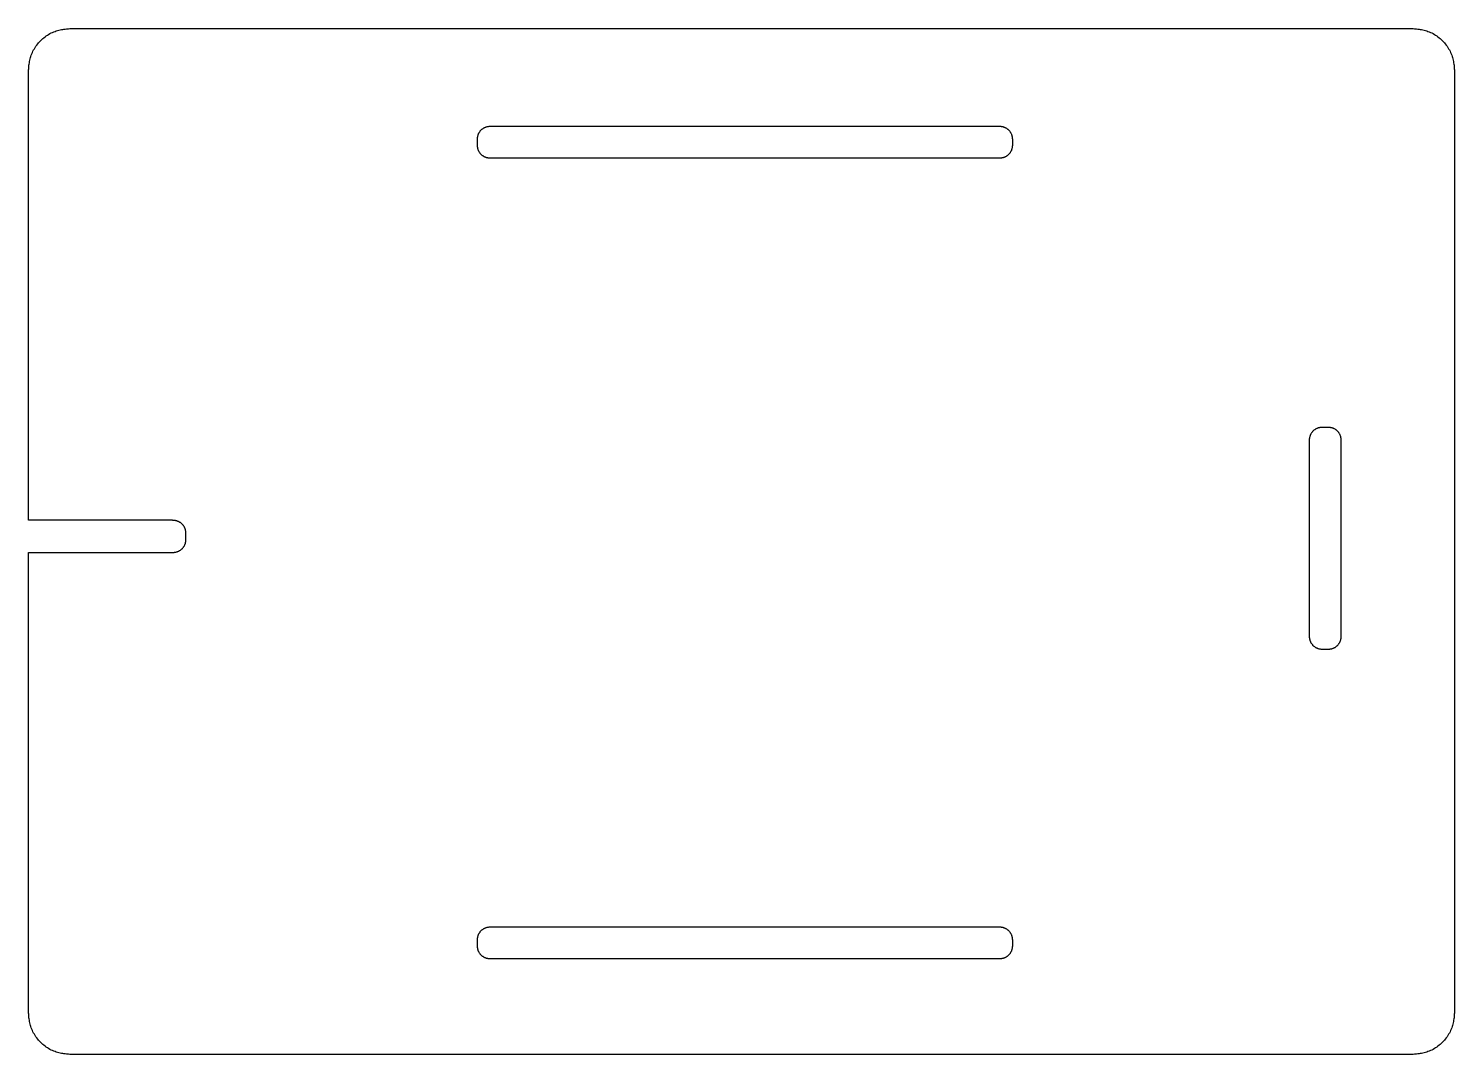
# Model space of a CAD drawing. Header units: millimetres. Extents: x -344 to 408, y -557 to -43.
# Drawn here: x 199.3 to 408.4, y -193.3 to -43 of the extents above; entities that cross this region are included whole.
import ezdxf

# ---------------------------------------------------------------- set-up
doc = ezdxf.new("R2010")
doc.units = ezdxf.units.MM

msp = doc.modelspace()

# ---------------------------------------------------------------- linework, layer by layer
at = {"flags": 128}
for points in [[(206.840296, -43.010924), (206.844339, -43.010924), (206.872635, -43.010924), (206.949441, -43.010924), (207.099009, -43.010924), (207.345595, -43.010924), (207.713453, -43.010924), (208.226836, -43.010924), (208.91, -43.010924), (209.787199, -43.010924), (210.882687, -43.010924), (212.220718, -43.010924), (213.825548, -43.010924), (215.721429, -43.010924), (217.932617, -43.010924), (220.483365, -43.010924), (223.397929, -43.010924), (226.700562, -43.010924), (230.415519, -43.010924), (234.567055, -43.010924), (239.179423, -43.010924), (244.26475, -43.010924), (249.786656, -43.010924), (255.696632, -43.010924), (261.946168, -43.010924), (268.486756, -43.010924), (275.269888, -43.010924), (282.247054, -43.010924), (289.369747, -43.010924), (296.589457, -43.010924), (303.857676, -43.010924), (311.125894, -43.010924), (318.345604, -43.010924), (325.468297, -43.010924), (332.445464, -43.010924), (339.228595, -43.010924), (345.769184, -43.010924), (352.01872, -43.010924), (357.928695, -43.010924), (363.450601, -43.010924), (368.535929, -43.010924), (373.148297, -43.010924), (377.299832, -43.010924), (381.014789, -43.010924), (384.317422, -43.010924), (387.231986, -43.010924), (389.782735, -43.010924), (391.993923, -43.010924), (393.889804, -43.010924), (395.494633, -43.010924), (396.832664, -43.010924), (397.928152, -43.010924), (398.805351, -43.010924), (399.488515, -43.010924), (400.001899, -43.010924), (400.369756, -43.010924), (400.616342, -43.010924), (400.765911, -43.010924), (400.842716, -43.010924), (400.871013, -43.010924), (400.875055, -43.010924), (401.564023, -43.010924), (401.672434, -43.010995), (401.790568, -43.011488), (401.917816, -43.012827), (402.053566, -43.015434), (402.197208, -43.019732), (402.348131, -43.026144), (402.505724, -43.035092), (402.669377, -43.046999), (402.838479, -43.062289), (403.012419, -43.081384), (403.190586, -43.104706), (403.372371, -43.132678), (403.557161, -43.165723), (403.744347, -43.204265), (403.933318, -43.248725), (404.123463, -43.299526), (404.314172, -43.357091), (404.504833, -43.421843), (404.694836, -43.494205), (404.88357, -43.574599), (405.070472, -43.663323), (405.255166, -43.760173), (405.437323, -43.864821), (405.616614, -43.976938), (405.79271, -44.096195), (405.965283, -44.222262), (406.134004, -44.354813), (406.298544, -44.493516), (406.458575, -44.638045), (406.613767, -44.78807), (406.763791, -44.943262), (406.90832, -45.103292), (407.047024, -45.267832), (407.179574, -45.436553), (407.305642, -45.609126), (407.424899, -45.785223), (407.537015, -45.964514), (407.641663, -46.146671), (407.738513, -46.331364), (407.827237, -46.518266), (407.907632, -46.707001), (407.979993, -46.897004), (408.044745, -47.087665), (408.102311, -47.278373), (408.153112, -47.468518), (408.197572, -47.657489), (408.236113, -47.844675), (408.269158, -48.029466), (408.297131, -48.21125), (408.320453, -48.389418), (408.339547, -48.563358), (408.354837, -48.73246), (408.366745, -48.896113), (408.375693, -49.053706), (408.382105, -49.204629), (408.386403, -49.34827), (408.38901, -49.48402), (408.390349, -49.611268), (408.390842, -49.729403), (408.390912, -50.526781), (408.390912, -50.5296), (408.390912, -50.549329), (408.390912, -50.602879), (408.390912, -50.707161), (408.390912, -50.879085), (408.390912, -51.135562), (408.390912, -51.493503), (408.390912, -51.969818), (408.390912, -52.581417), (408.390912, -53.345212), (408.390912, -54.278113), (408.390912, -55.39703), (408.390912, -56.718874), (408.390912, -58.260556), (408.390912, -60.038985), (408.390912, -62.071074), (408.390912, -64.373732), (408.390912, -66.96387), (408.390912, -69.858399), (408.390912, -73.074228), (408.390912, -76.619814), (408.390912, -80.469791), (408.390912, -84.590337), (408.390912, -88.947631), (408.390912, -93.507852), (408.390912, -98.237179), (408.390912, -103.101791), (408.390912, -108.067866), (408.390912, -113.101583), (408.390912, -118.169122), (408.390912, -123.236661), (408.390912, -128.270378), (408.390912, -133.236454), (408.390912, -138.101065), (408.390912, -142.830392), (408.390912, -147.390613), (408.390912, -151.747907), (408.390912, -155.868453), (408.390912, -159.71843), (408.390912, -163.264016), (408.390912, -166.479846), (408.390912, -169.374374), (408.390912, -171.964512), (408.390912, -174.26717), (408.390912, -176.299259), (408.390912, -178.077689), (408.390912, -179.61937), (408.390912, -180.941214), (408.390912, -182.060131), (408.390912, -182.993032), (408.390912, -183.756827), (408.390912, -184.368426), (408.390912, -184.844741), (408.390912, -185.202682), (408.390912, -185.459159), (408.390912, -185.631083), (408.390912, -185.735365), (408.390912, -185.788915), (408.390912, -185.808645), (408.390912, -185.811463), (408.390912, -186.50039), (408.390842, -186.608794), (408.390349, -186.726921), (408.38901, -186.854161), (408.386403, -186.989903), (408.382105, -187.133537), (408.375693, -187.284451), (408.366745, -187.442035), (408.354837, -187.605679), (408.339547, -187.774772), (408.320453, -187.948702), (408.297131, -188.126861), (408.269158, -188.308636), (408.236113, -188.493417), (408.197572, -188.680595), (408.153112, -188.869557), (408.102311, -189.059693), (408.044745, -189.250394), (407.979993, -189.441047), (407.907632, -189.631043), (407.827237, -189.819771), (407.738513, -190.006667), (407.641663, -190.191356), (407.537015, -190.373508), (407.424899, -190.552794), (407.305642, -190.728887), (407.179574, -190.901457), (407.047024, -191.070175), (406.90832, -191.234713), (406.763791, -191.394741), (406.613767, -191.549932), (406.458575, -191.699955), (406.298544, -191.844482), (406.134004, -191.983185), (405.965283, -192.115735), (405.79271, -192.241802), (405.616614, -192.361059), (405.437323, -192.473175), (405.255166, -192.577823), (405.070472, -192.674673), (404.88357, -192.763397), (404.694836, -192.843791), (404.504833, -192.916153), (404.314172, -192.980905), (404.123463, -193.03847), (403.933318, -193.089272), (403.744347, -193.133731), (403.557161, -193.172273), (403.372371, -193.205318), (403.190586, -193.233291), (403.012419, -193.256613), (402.838479, -193.275707), (402.669377, -193.290997), (402.505724, -193.302904), (402.348131, -193.311853), (402.197208, -193.318264), (402.053566, -193.322563), (401.917816, -193.32517), (401.790568, -193.326508), (401.672434, -193.327001), (400.875055, -193.327072), (400.871013, -193.327072), (400.842716, -193.327072), (400.765911, -193.327072), (400.616342, -193.327072), (400.369756, -193.327072), (400.001899, -193.327072), (399.488515, -193.327072), (398.805351, -193.327072), (397.928152, -193.327072), (396.832664, -193.327072), (395.494633, -193.327072), (393.889804, -193.327072), (391.993923, -193.327072), (389.782735, -193.327072), (387.231986, -193.327072), (384.317422, -193.327072), (381.014789, -193.327072), (377.299832, -193.327072), (373.148297, -193.327072), (368.535929, -193.327072), (363.450601, -193.327072), (357.928695, -193.327072), (352.01872, -193.327072), (345.769184, -193.327072), (339.228595, -193.327072), (332.445464, -193.327072), (325.468297, -193.327072), (318.345604, -193.327072), (311.125894, -193.327072), (303.857676, -193.327072), (296.589457, -193.327072), (289.369747, -193.327072), (282.247054, -193.327072), (275.269888, -193.327072), (268.486756, -193.327072), (261.946168, -193.327072), (255.696632, -193.327072), (249.786656, -193.327072), (244.26475, -193.327072), (239.179423, -193.327072), (234.567055, -193.327072), (230.415519, -193.327072), (226.700562, -193.327072), (223.397929, -193.327072), (220.483365, -193.327072), (217.932617, -193.327072), (215.721429, -193.327072), (213.825548, -193.327072), (212.220718, -193.327072), (210.882687, -193.327072), (209.787199, -193.327072), (208.91, -193.327072), (208.226836, -193.327072), (207.713453, -193.327072), (207.345595, -193.327072), (207.099009, -193.327072), (206.949441, -193.327072), (206.872635, -193.327072), (206.844339, -193.327072), (206.840296, -193.327072), (206.151328, -193.327072), (206.042918, -193.327001), (205.924783, -193.326508), (205.797535, -193.32517), (205.661785, -193.322563), (205.518144, -193.318264), (205.367221, -193.311853), (205.209628, -193.302904), (205.045975, -193.290997), (204.876873, -193.275707), (204.702933, -193.256613), (204.524765, -193.233291), (204.342981, -193.205318), (204.15819, -193.172273), (203.971004, -193.133731), (203.782033, -193.089272), (203.591888, -193.03847), (203.40118, -192.980905), (203.210519, -192.916153), (203.020516, -192.843791), (202.831781, -192.763397), (202.644879, -192.674673), (202.460186, -192.577823), (202.278029, -192.473175), (202.098738, -192.361059), (201.922641, -192.241802), (201.750068, -192.115735), (201.581347, -191.983185), (201.416807, -191.844482), (201.256777, -191.699955), (201.101585, -191.549932), (200.95156, -191.394741), (200.807031, -191.234713), (200.668328, -191.070175), (200.535777, -190.901457), (200.40971, -190.728887), (200.290453, -190.552794), (200.178336, -190.373508), (200.073688, -190.191356), (199.976838, -190.006667), (199.888114, -189.819771), (199.80772, -189.631043), (199.735358, -189.441047), (199.670606, -189.250394), (199.613041, -189.059693), (199.56224, -188.869557), (199.51778, -188.680595), (199.479238, -188.493417), (199.446193, -188.308636), (199.418221, -188.126861), (199.394899, -187.948702), (199.375804, -187.774772), (199.360514, -187.605679), (199.348607, -187.442035), (199.339659, -187.284451), (199.333247, -187.133537), (199.328949, -186.989903), (199.326342, -186.854161), (199.325003, -186.726921), (199.32451, -186.608794), (199.324439, -185.811463), (199.324439, -185.810087), (199.324439, -185.800457), (199.324439, -185.774318), (199.324439, -185.723417), (199.324439, -185.639497), (199.324439, -185.514306), (199.324439, -185.339589), (199.324439, -185.107092), (199.324439, -184.80856), (199.324439, -184.435738), (199.324439, -183.980374), (199.324439, -183.434211), (199.324439, -182.788996), (199.324439, -182.036475), (199.324439, -181.168393), (199.324439, -180.176495), (199.324439, -179.052528), (199.324439, -177.788238), (199.324439, -176.375369), (199.324439, -174.805667), (199.324439, -173.075005), (199.324439, -171.195766), (199.324439, -169.184457), (199.324439, -167.057586), (199.324439, -164.831664), (199.324439, -162.523198), (199.324439, -160.148698), (199.324439, -157.724671), (199.324439, -155.267627), (199.324439, -152.794075), (199.324439, -150.320522), (199.324439, -147.863478), (199.324439, -145.439452), (199.324439, -143.064951), (199.324439, -140.756485), (199.324439, -138.530563), (199.324439, -136.403693), (199.324439, -134.392384), (199.324439, -132.513144), (199.324439, -130.782483), (199.324439, -129.212781), (199.324439, -127.799912), (199.324439, -126.535621), (199.324439, -125.411654), (199.324439, -124.419757), (199.324439, -123.551675), (199.324439, -122.799153), (199.324439, -122.153939), (199.324439, -121.607776), (199.324439, -121.152411), (199.324439, -120.77959), (199.324439, -120.481058), (199.324439, -120.24856), (199.324439, -120.073843), (199.324439, -119.948652), (199.324439, -119.864733), (199.324439, -119.813831), (199.324439, -119.787692), (199.324439, -119.778062), (199.324439, -119.776687), (199.324871, -119.776687), (199.327891, -119.776687), (199.336088, -119.776687), (199.352052, -119.776687), (199.378371, -119.776687), (199.417633, -119.776687), (199.472427, -119.776687), (199.545343, -119.776687), (199.638968, -119.776687), (199.755892, -119.776687), (199.898702, -119.776687), (200.069989, -119.776687), (200.27234, -119.776687), (200.508345, -119.776687), (200.780591, -119.776687), (201.091668, -119.776687), (201.444165, -119.776687), (201.84067, -119.776687), (202.283771, -119.776687), (202.776059, -119.776687), (203.318826, -119.776687), (203.90819, -119.776687), (204.538973, -119.776687), (205.205999, -119.776687), (205.904089, -119.776687), (206.628066, -119.776687), (207.372753, -119.776687), (208.132972, -119.776687), (208.903546, -119.776687), (209.679298, -119.776687), (210.455049, -119.776687), (211.225623, -119.776687), (211.985842, -119.776687), (212.730529, -119.776687), (213.454506, -119.776687), (214.152596, -119.776687), (214.819622, -119.776687), (215.450405, -119.776687), (216.039769, -119.776687), (216.582536, -119.776687), (217.074824, -119.776687), (217.517925, -119.776687), (217.91443, -119.776687), (218.266927, -119.776687), (218.578004, -119.776687), (218.85025, -119.776687), (219.086255, -119.776687), (219.288606, -119.776687), (219.459893, -119.776687), (219.602703, -119.776687), (219.719627, -119.776687), (219.813252, -119.776687), (219.886168, -119.776687), (219.940962, -119.776687), (219.980224, -119.776687), (220.006543, -119.776687), (220.022507, -119.776687), (220.030704, -119.776687), (220.033724, -119.776687), (220.034156, -119.776687), (220.251714, -119.776687), (220.285947, -119.776665), (220.323251, -119.77651), (220.363432, -119.77609), (220.406298, -119.775273), (220.451656, -119.773925), (220.499312, -119.771914), (220.549075, -119.769108), (220.60075, -119.765374), (220.654146, -119.76058), (220.709069, -119.754592), (220.765327, -119.747278), (220.822726, -119.738507), (220.881073, -119.728144), (220.940176, -119.716059), (220.999842, -119.702117), (221.059878, -119.686186), (221.12009, -119.668135), (221.180287, -119.64783), (221.240275, -119.625139), (221.299861, -119.599929), (221.358868, -119.572106), (221.417176, -119.541736), (221.474682, -119.50892), (221.531282, -119.473763), (221.586873, -119.436367), (221.641351, -119.396835), (221.694611, -119.35527), (221.746552, -119.311777), (221.797068, -119.266457), (221.846056, -119.219414), (221.893412, -119.170751), (221.939033, -119.120571), (221.982815, -119.068978), (222.024654, -119.016075), (222.064446, -118.961964), (222.102088, -118.906748), (222.137477, -118.850532), (222.170508, -118.793418), (222.201077, -118.735509), (222.229081, -118.676909), (222.254457, -118.617735), (222.277297, -118.558164), (222.297735, -118.498387), (222.315904, -118.438596), (222.331939, -118.378982), (222.345972, -118.319737), (222.358137, -118.261052), (222.368567, -118.203119), (222.377396, -118.146128), (222.384758, -118.090271), (222.390784, -118.035741), (222.39561, -117.982727), (222.399369, -117.931422), (222.402193, -117.882016), (222.404217, -117.834702), (222.405574, -117.789671), (222.406397, -117.747114), (222.406819, -117.707223), (222.406975, -117.670188), (222.406997, -117.420215), (222.406997, -117.204228), (222.406975, -117.170242), (222.406819, -117.133207), (222.406396, -117.093316), (222.405571, -117.050759), (222.404213, -117.005728), (222.402185, -116.958415), (222.399356, -116.90901), (222.395592, -116.857706), (222.390758, -116.804693), (222.384721, -116.750164), (222.377348, -116.694309), (222.368505, -116.637321), (222.358057, -116.579389), (222.345873, -116.520707), (222.331817, -116.461465), (222.315756, -116.401855), (222.297557, -116.342069), (222.277086, -116.282297), (222.254209, -116.222731), (222.228792, -116.163563), (222.200742, -116.104969), (222.170124, -116.047067), (222.137041, -115.98996), (222.101598, -115.933752), (222.063899, -115.878545), (222.024049, -115.824443), (221.982152, -115.771548), (221.938313, -115.719964), (221.892635, -115.669794), (221.845224, -115.62114), (221.796183, -115.574107), (221.745616, -115.528796), (221.693629, -115.485311), (221.640326, -115.443756), (221.58581, -115.404233), (221.530187, -115.366845), (221.473561, -115.331695), (221.416035, -115.298887), (221.357715, -115.268524), (221.298704, -115.240708), (221.239122, -115.215504), (221.179146, -115.192818), (221.118969, -115.172518), (221.058783, -115.154471), (220.998779, -115.138544), (220.939151, -115.124605), (220.880091, -115.112522), (220.82179, -115.102162), (220.764442, -115.093393), (220.708237, -115.086081), (220.65337, -115.080095), (220.60003, -115.075301), (220.548413, -115.071568), (220.498708, -115.068763), (220.451109, -115.066753), (220.405807, -115.065405), (220.362996, -115.064588), (220.322867, -115.064168), (220.285612, -115.064014), (220.034156, -115.063992), (220.033724, -115.063992), (220.030704, -115.063992), (220.022507, -115.063992), (220.006543, -115.063992), (219.980224, -115.063992), (219.940962, -115.063992), (219.886168, -115.063992), (219.813252, -115.063992), (219.719627, -115.063992), (219.602703, -115.063992), (219.459893, -115.063992), (219.288606, -115.063992), (219.086255, -115.063992), (218.85025, -115.063992), (218.578004, -115.063992), (218.266927, -115.063992), (217.91443, -115.063992), (217.517925, -115.063992), (217.074824, -115.063992), (216.582536, -115.063992), (216.039769, -115.063992), (215.450405, -115.063992), (214.819622, -115.063992), (214.152596, -115.063992), (213.454506, -115.063992), (212.730529, -115.063992), (211.985842, -115.063992), (211.225623, -115.063992), (210.455049, -115.063992), (209.679298, -115.063992), (208.903546, -115.063992), (208.132972, -115.063992), (207.372753, -115.063992), (206.628066, -115.063992), (205.904089, -115.063992), (205.205999, -115.063992), (204.538973, -115.063992), (203.90819, -115.063992), (203.318826, -115.063992), (202.776059, -115.063992), (202.283771, -115.063992), (201.84067, -115.063992), (201.444165, -115.063992), (201.091668, -115.063992), (200.780591, -115.063992), (200.508345, -115.063992), (200.27234, -115.063992), (200.069989, -115.063992), (199.898702, -115.063992), (199.755892, -115.063992), (199.638968, -115.063992), (199.545343, -115.063992), (199.472427, -115.063992), (199.417633, -115.063992), (199.378371, -115.063992), (199.352052, -115.063992), (199.336088, -115.063992), (199.327891, -115.063992), (199.324871, -115.063992), (199.324439, -115.063992), (199.324439, -115.062647), (199.324439, -115.053235), (199.324439, -115.027689), (199.324439, -114.977942), (199.324439, -114.895926), (199.324439, -114.773574), (199.324439, -114.602819), (199.324439, -114.375595), (199.324439, -114.083833), (199.324439, -113.719466), (199.324439, -113.274428), (199.324439, -112.740652), (199.324439, -112.11007), (199.324439, -111.374614), (199.324439, -110.526219), (199.324439, -109.556816), (199.324439, -108.458339), (199.324439, -107.22272), (199.324439, -105.841893), (199.324439, -104.30779), (199.324439, -102.616377), (199.324439, -100.779756), (199.324439, -98.81406), (199.324439, -96.735424), (199.324439, -94.559982), (199.324439, -92.303869), (199.324439, -89.983218), (199.324439, -87.614165), (199.324439, -85.212843), (199.324439, -82.795386), (199.324439, -80.37793), (199.324439, -77.976608), (199.324439, -75.607555), (199.324439, -73.286904), (199.324439, -71.030791), (199.324439, -68.855349), (199.324439, -66.776713), (199.324439, -64.811017), (199.324439, -62.974396), (199.324439, -61.282983), (199.324439, -59.74888), (199.324439, -58.368052), (199.324439, -57.132434), (199.324439, -56.033957), (199.324439, -55.064554), (199.324439, -54.216158), (199.324439, -53.480703), (199.324439, -52.850121), (199.324439, -52.316344), (199.324439, -51.871306), (199.324439, -51.50694), (199.324439, -51.215178), (199.324439, -50.987953), (199.324439, -50.817199), (199.324439, -50.694847), (199.324439, -50.612831), (199.324439, -50.563083), (199.324439, -50.537537), (199.324439, -50.528126), (199.324439, -50.526781), (199.324439, -49.837813), (199.32451, -49.729403), (199.325003, -49.611268), (199.326342, -49.48402), (199.328949, -49.34827), (199.333247, -49.204629), (199.339659, -49.053706), (199.348607, -48.896113), (199.360514, -48.73246), (199.375804, -48.563358), (199.394899, -48.389418), (199.418221, -48.21125), (199.446193, -48.029466), (199.479238, -47.844675), (199.51778, -47.657489), (199.56224, -47.468518), (199.613041, -47.278373), (199.670606, -47.087665), (199.735358, -46.897004), (199.80772, -46.707001), (199.888114, -46.518266), (199.976838, -46.331364), (200.073688, -46.146671), (200.178336, -45.964514), (200.290453, -45.785223), (200.40971, -45.609126), (200.535777, -45.436553), (200.668328, -45.267832), (200.807031, -45.103292), (200.95156, -44.943262), (201.101585, -44.78807), (201.256777, -44.638045), (201.416807, -44.493516), (201.581347, -44.354813), (201.750068, -44.222262), (201.922641, -44.096195), (202.098738, -43.976938), (202.278029, -43.864821), (202.460186, -43.760173), (202.644879, -43.663323), (202.831781, -43.574599), (203.020516, -43.494205), (203.210519, -43.421843), (203.40118, -43.357091), (203.591888, -43.299526), (203.782033, -43.248725), (203.971004, -43.204265), (204.15819, -43.165723), (204.342981, -43.132678), (204.524765, -43.104706), (204.702933, -43.081384), (204.876873, -43.062289), (205.045975, -43.046999), (205.209628, -43.035092), (205.367221, -43.026144), (205.518144, -43.019732), (205.661785, -43.015434), (205.797535, -43.012827), (205.924783, -43.011488), (206.042918, -43.010995), (206.840296, -43.010924)], [(265.137731, -59.666448), (265.137731, -59.450461), (265.137753, -59.416475), (265.13791, -59.379441), (265.138336, -59.339549), (265.139166, -59.296993), (265.140534, -59.251962), (265.142576, -59.204649), (265.145424, -59.155245), (265.149215, -59.103942), (265.154083, -59.05093), (265.160161, -58.996402), (265.167586, -58.940549), (265.176491, -58.883563), (265.187011, -58.825634), (265.19928, -58.766955), (265.213434, -58.707716), (265.229606, -58.64811), (265.247932, -58.588327), (265.268546, -58.52856), (265.291582, -58.468999), (265.317176, -58.409837), (265.34542, -58.35125), (265.37625, -58.293355), (265.409556, -58.236256), (265.445233, -58.180056), (265.483172, -58.124857), (265.523268, -58.070764), (265.565412, -58.017878), (265.609497, -57.966303), (265.655417, -57.916142), (265.703064, -57.867497), (265.752331, -57.820473), (265.80311, -57.775172), (265.855295, -57.731696), (265.908779, -57.69015), (265.963453, -57.650635), (266.019212, -57.613256), (266.075947, -57.578114), (266.133552, -57.545314), (266.19192, -57.514957), (266.250943, -57.487148), (266.3105, -57.46195), (266.370416, -57.439269), (266.430502, -57.418974), (266.490567, -57.400931), (266.550423, -57.385008), (266.60988, -57.371072), (266.668749, -57.358992), (266.72684, -57.348635), (266.783964, -57.339867), (266.839932, -57.332557), (266.894553, -57.326572), (266.94764, -57.32178), (266.999002, -57.318048), (267.04845, -57.315243), (267.095794, -57.313233), (267.140846, -57.311886), (267.183415, -57.311069), (267.223313, -57.310649), (267.26035, -57.310495), (267.510324, -57.310473), (267.511859, -57.310473), (267.522606, -57.310473), (267.551775, -57.310473), (267.60858, -57.310473), (267.70223, -57.310473), (267.841938, -57.310473), (268.036914, -57.310473), (268.296372, -57.310473), (268.629521, -57.310473), (269.045574, -57.310473), (269.553742, -57.310473), (270.163236, -57.310473), (270.883268, -57.310473), (271.72305, -57.310473), (272.691793, -57.310473), (273.798708, -57.310473), (275.053008, -57.310473), (276.463902, -57.310473), (278.040604, -57.310473), (279.792325, -57.310473), (281.723669, -57.310473), (283.820821, -57.310473), (286.065357, -57.310473), (288.438854, -57.310473), (290.922888, -57.310473), (293.499038, -57.310473), (296.14888, -57.310473), (298.853991, -57.310473), (301.595947, -57.310473), (304.356327, -57.310473), (307.116707, -57.310473), (309.858664, -57.310473), (312.563774, -57.310473), (315.213616, -57.310473), (317.789766, -57.310473), (320.2738, -57.310473), (322.647297, -57.310473), (324.891833, -57.310473), (326.988985, -57.310473), (328.920329, -57.310473), (330.67205, -57.310473), (332.248752, -57.310473), (333.659646, -57.310473), (334.913946, -57.310473), (336.020861, -57.310473), (336.989604, -57.310473), (337.829386, -57.310473), (338.549418, -57.310473), (339.158912, -57.310473), (339.66708, -57.310473), (340.083133, -57.310473), (340.416282, -57.310473), (340.67574, -57.310473), (340.870716, -57.310473), (341.010424, -57.310473), (341.104074, -57.310473), (341.160879, -57.310473), (341.190048, -57.310473), (341.200795, -57.310473), (341.20233, -57.310473), (341.4184, -57.310473), (341.4524, -57.310495), (341.489451, -57.310649), (341.529363, -57.311069), (341.571949, -57.311886), (341.617017, -57.313233), (341.664378, -57.315243), (341.713843, -57.318048), (341.765222, -57.32178), (341.818326, -57.326572), (341.872965, -57.332557), (341.92895, -57.339867), (341.98609, -57.348635), (342.044197, -57.358992), (342.103081, -57.371072), (342.162552, -57.385008), (342.222421, -57.400931), (342.282498, -57.418974), (342.342594, -57.439269), (342.402519, -57.46195), (342.462083, -57.487148), (342.521111, -57.514957), (342.579483, -57.545314), (342.63709, -57.578114), (342.693826, -57.613256), (342.749583, -57.650635), (342.804256, -57.69015), (342.857736, -57.731696), (342.909917, -57.775172), (342.960691, -57.820473), (343.009952, -57.867497), (343.057592, -57.916142), (343.103505, -57.966303), (343.147583, -58.017878), (343.189719, -58.070764), (343.229807, -58.124857), (343.267739, -58.180056), (343.303408, -58.236256), (343.336707, -58.293355), (343.36753, -58.35125), (343.395768, -58.409837), (343.421355, -58.468999), (343.444386, -58.52856), (343.464995, -58.588327), (343.483317, -58.64811), (343.499486, -58.707716), (343.513636, -58.766955), (343.525903, -58.825634), (343.53642, -58.883563), (343.545323, -58.940549), (343.552746, -58.996402), (343.558823, -59.05093), (343.56369, -59.103942), (343.56748, -59.155245), (343.570328, -59.204649), (343.572368, -59.251962), (343.573736, -59.296993), (343.574566, -59.339549), (343.574992, -59.379441), (343.575149, -59.416475), (343.575172, -59.666448), (343.575172, -59.882435), (343.575149, -59.916422), (343.574994, -59.953456), (343.574571, -59.993347), (343.573748, -60.035904), (343.572391, -60.080936), (343.570367, -60.12825), (343.567542, -60.177655), (343.563782, -60.22896), (343.558955, -60.281974), (343.552927, -60.336505), (343.545564, -60.392361), (343.536733, -60.449352), (343.5263, -60.507285), (343.514132, -60.56597), (343.500096, -60.625216), (343.484058, -60.684829), (343.465884, -60.74462), (343.445441, -60.804397), (343.422596, -60.863968), (343.397215, -60.923142), (343.369204, -60.981743), (343.338627, -61.039651), (343.305589, -61.096765), (343.270193, -61.152982), (343.232543, -61.208197), (343.192742, -61.262308), (343.150895, -61.315211), (343.107104, -61.366805), (343.061475, -61.416984), (343.014111, -61.465647), (342.965116, -61.51269), (342.914593, -61.55801), (342.862646, -61.601504), (342.809379, -61.643068), (342.754896, -61.6826), (342.6993, -61.719996), (342.642696, -61.755154), (342.585187, -61.787969), (342.526877, -61.81834), (342.46787, -61.846162), (342.408285, -61.871372), (342.348299, -61.894063), (342.288105, -61.914368), (342.227896, -61.93242), (342.167865, -61.94835), (342.108204, -61.962292), (342.049107, -61.974378), (341.990766, -61.98474), (341.933375, -61.993512), (341.877125, -62.000825), (341.82221, -62.006813), (341.768822, -62.011607), (341.717155, -62.015341), (341.6674, -62.018147), (341.619752, -62.020158), (341.574402, -62.021506), (341.531544, -62.022323), (341.49137, -62.022743), (341.454074, -62.022898), (341.20233, -62.02292), (341.200795, -62.02292), (341.190048, -62.02292), (341.160879, -62.02292), (341.104074, -62.02292), (341.010424, -62.02292), (340.870716, -62.02292), (340.67574, -62.02292), (340.416282, -62.02292), (340.083133, -62.02292), (339.66708, -62.02292), (339.158912, -62.02292), (338.549418, -62.02292), (337.829386, -62.02292), (336.989604, -62.02292), (336.020861, -62.02292), (334.913946, -62.02292), (333.659646, -62.02292), (332.248752, -62.02292), (330.67205, -62.02292), (328.920329, -62.02292), (326.988985, -62.02292), (324.891833, -62.02292), (322.647297, -62.02292), (320.2738, -62.02292), (317.789766, -62.02292), (315.213616, -62.02292), (312.563774, -62.02292), (309.858664, -62.02292), (307.116707, -62.02292), (304.356327, -62.02292), (301.595947, -62.02292), (298.853991, -62.02292), (296.14888, -62.02292), (293.499038, -62.02292), (290.922888, -62.02292), (288.438854, -62.02292), (286.065357, -62.02292), (283.820821, -62.02292), (281.723669, -62.02292), (279.792325, -62.02292), (278.040604, -62.02292), (276.463902, -62.02292), (275.053008, -62.02292), (273.798708, -62.02292), (272.691793, -62.02292), (271.72305, -62.02292), (270.883268, -62.02292), (270.163236, -62.02292), (269.553742, -62.02292), (269.045574, -62.02292), (268.629521, -62.02292), (268.296372, -62.02292), (268.036914, -62.02292), (267.841938, -62.02292), (267.70223, -62.02292), (267.60858, -62.02292), (267.551775, -62.02292), (267.522606, -62.02292), (267.511859, -62.02292), (267.510324, -62.02292), (267.29289, -62.02292), (267.258676, -62.022898), (267.221393, -62.022743), (267.181235, -62.022323), (267.138392, -62.021506), (267.093059, -62.020158), (267.045427, -62.018147), (266.99569, -62.015341), (266.94404, -62.011607), (266.89067, -62.006813), (266.835772, -62.000825), (266.779539, -61.993512), (266.722164, -61.98474), (266.663839, -61.974378), (266.604757, -61.962292), (266.54511, -61.94835), (266.485092, -61.93242), (266.424895, -61.914368), (266.364712, -61.894063), (266.304734, -61.871372), (266.245156, -61.846162), (266.186154, -61.81834), (266.127848, -61.787969), (266.070341, -61.755154), (266.013737, -61.719996), (265.958141, -61.6826), (265.903656, -61.643068), (265.850385, -61.601504), (265.798434, -61.55801), (265.747906, -61.51269), (265.698905, -61.465647), (265.651534, -61.416984), (265.605898, -61.366805), (265.5621, -61.315211), (265.520246, -61.262308), (265.480437, -61.208197), (265.442779, -61.152982), (265.407375, -61.096765), (265.37433, -61.039651), (265.343746, -60.981743), (265.315729, -60.923142), (265.290342, -60.863968), (265.267491, -60.804397), (265.247044, -60.74462), (265.228866, -60.684829), (265.212824, -60.625216), (265.198784, -60.56597), (265.186613, -60.507285), (265.176178, -60.449352), (265.167345, -60.392361), (265.15998, -60.336505), (265.153951, -60.281974), (265.149122, -60.22896), (265.145362, -60.177655), (265.142537, -60.12825), (265.140512, -60.080936), (265.139155, -60.035904), (265.138331, -59.993347), (265.137909, -59.953456), (265.137753, -59.916422), (265.137731, -59.666448)], [(389.443138, -101.443283), (389.227151, -101.443283), (389.193165, -101.443306), (389.15613, -101.443462), (389.116239, -101.443886), (389.073682, -101.444711), (389.028651, -101.446071), (388.981337, -101.448101), (388.931932, -101.450933), (388.880626, -101.454702), (388.827613, -101.459541), (388.773082, -101.465585), (388.717225, -101.472967), (388.660235, -101.48182), (388.602301, -101.49228), (388.543616, -101.504479), (388.484371, -101.518551), (388.424757, -101.53463), (388.364966, -101.55285), (388.305189, -101.573345), (388.245618, -101.596249), (388.186444, -101.621695), (388.127844, -101.649777), (388.069935, -101.680431), (388.012821, -101.713551), (387.956605, -101.749033), (387.90139, -101.786772), (387.847279, -101.826663), (387.794375, -101.868601), (387.742782, -101.912482), (387.692602, -101.9582), (387.643939, -102.005651), (387.596896, -102.05473), (387.551576, -102.105332), (387.508083, -102.157352), (387.466518, -102.210686), (387.426986, -102.265229), (387.38959, -102.320875), (387.354433, -102.377521), (387.321617, -102.435061), (387.291247, -102.49339), (387.263425, -102.552403), (387.238215, -102.611982), (387.215523, -102.671949), (387.195218, -102.732112), (387.177167, -102.79228), (387.161236, -102.85226), (387.147295, -102.911861), (387.135209, -102.970891), (387.124846, -103.029158), (387.116075, -103.086471), (387.108761, -103.142637), (387.102774, -103.197466), (387.097979, -103.250764), (387.094245, -103.302341), (387.091439, -103.352004), (387.089428, -103.399563), (387.088081, -103.444824), (387.087263, -103.487596), (387.086843, -103.527688), (387.086689, -103.564907), (387.086667, -103.816125), (387.086667, -103.816703), (387.086667, -103.820751), (387.086667, -103.831738), (387.086667, -103.853135), (387.086667, -103.88841), (387.086667, -103.941035), (387.086667, -104.014477), (387.086667, -104.112208), (387.086667, -104.237696), (387.086667, -104.394412), (387.086667, -104.585825), (387.086667, -104.815405), (387.086667, -105.086622), (387.086667, -105.402945), (387.086667, -105.767845), (387.086667, -106.18479), (387.086667, -106.657251), (387.086667, -107.188697), (387.086667, -107.782599), (387.086667, -108.442425), (387.086667, -109.16991), (387.086667, -109.959851), (387.086667, -110.805308), (387.086667, -111.69934), (387.086667, -112.635009), (387.086667, -113.605376), (387.086667, -114.6035), (387.086667, -115.622443), (387.086667, -116.655264), (387.086667, -117.695025), (387.086667, -118.734786), (387.086667, -119.767608), (387.086667, -120.78655), (387.086667, -121.784675), (387.086667, -122.755041), (387.086667, -123.69071), (387.086667, -124.584743), (387.086667, -125.430199), (387.086667, -126.22014), (387.086667, -126.947626), (387.086667, -127.607452), (387.086667, -128.201353), (387.086667, -128.732799), (387.086667, -129.20526), (387.086667, -129.622205), (387.086667, -129.987105), (387.086667, -130.303428), (387.086667, -130.574645), (387.086667, -130.804225), (387.086667, -130.995638), (387.086667, -131.152354), (387.086667, -131.277843), (387.086667, -131.375573), (387.086667, -131.449016), (387.086667, -131.50164), (387.086667, -131.536915), (387.086667, -131.558312), (387.086667, -131.569299), (387.086667, -131.573347), (387.086667, -131.573926), (387.086667, -131.790988), (387.086689, -131.825143), (387.086843, -131.862362), (387.087263, -131.902454), (387.088081, -131.945227), (387.089428, -131.990488), (387.091439, -132.038046), (387.094245, -132.087709), (387.097979, -132.139286), (387.102774, -132.192585), (387.108761, -132.247413), (387.116075, -132.303579), (387.124846, -132.360892), (387.135209, -132.419159), (387.147295, -132.478189), (387.161236, -132.53779), (387.177167, -132.597771), (387.195218, -132.657938), (387.215523, -132.718101), (387.238215, -132.778068), (387.263425, -132.837647), (387.291247, -132.896661), (387.321617, -132.95499), (387.354433, -133.012529), (387.38959, -133.069175), (387.426986, -133.124821), (387.466518, -133.179364), (387.508083, -133.232698), (387.551576, -133.284718), (387.596896, -133.33532), (387.643939, -133.384399), (387.692602, -133.43185), (387.742782, -133.477568), (387.794375, -133.521449), (387.847279, -133.563387), (387.90139, -133.603278), (387.956605, -133.641017), (388.012821, -133.676499), (388.069935, -133.709619), (388.127844, -133.740273), (388.186444, -133.768355), (388.245618, -133.793801), (388.305189, -133.816705), (388.364966, -133.8372), (388.424757, -133.85542), (388.484371, -133.871499), (388.543616, -133.885572), (388.602301, -133.897771), (388.660235, -133.90823), (388.717225, -133.917084), (388.773082, -133.924465), (388.827613, -133.930509), (388.880626, -133.935349), (388.931932, -133.939117), (388.981337, -133.94195), (389.028651, -133.943979), (389.073682, -133.94534), (389.116239, -133.946165), (389.15613, -133.946588), (389.193165, -133.946745), (389.443138, -133.946767), (389.659125, -133.946767), (389.693111, -133.946745), (389.730146, -133.946589), (389.770037, -133.946166), (389.812594, -133.945343), (389.857624, -133.943986), (389.904937, -133.941962), (389.954341, -133.939137), (390.005645, -133.935378), (390.058656, -133.930551), (390.113184, -133.924522), (390.169037, -133.917159), (390.226024, -133.908328), (390.283952, -133.897895), (390.342632, -133.885728), (390.40187, -133.871691), (390.461477, -133.855653), (390.521259, -133.837479), (390.581026, -133.817036), (390.640587, -133.794191), (390.699749, -133.76881), (390.758337, -133.740799), (390.816231, -133.710223), (390.87333, -133.677184), (390.929531, -133.641788), (390.984729, -133.604138), (391.038823, -133.564337), (391.091708, -133.52249), (391.143283, -133.4787), (391.193445, -133.433071), (391.242089, -133.385707), (391.289113, -133.336711), (391.334415, -133.286188), (391.37789, -133.234241), (391.419437, -133.180974), (391.458951, -133.126491), (391.496331, -133.070896), (391.531472, -133.014292), (391.564273, -132.956783), (391.594629, -132.898473), (391.622438, -132.839466), (391.647636, -132.77988), (391.670317, -132.719894), (391.690613, -132.6597), (391.708656, -132.599491), (391.724579, -132.53946), (391.738514, -132.4798), (391.750594, -132.420703), (391.760952, -132.362362), (391.769719, -132.30497), (391.777029, -132.24872), (391.783014, -132.193805), (391.787806, -132.140417), (391.791539, -132.08875), (391.794343, -132.038996), (391.796353, -131.991347), (391.7977, -131.945998), (391.798517, -131.90314), (391.798937, -131.862966), (391.799091, -131.825669), (391.799114, -131.573926), (391.799114, -131.573347), (391.799114, -131.569299), (391.799114, -131.558312), (391.799114, -131.536915), (391.799114, -131.50164), (391.799114, -131.449016), (391.799114, -131.375573), (391.799114, -131.277843), (391.799114, -131.152354), (391.799114, -130.995638), (391.799114, -130.804225), (391.799114, -130.574645), (391.799114, -130.303428), (391.799114, -129.987105), (391.799114, -129.622205), (391.799114, -129.20526), (391.799114, -128.732799), (391.799114, -128.201353), (391.799114, -127.607452), (391.799114, -126.947626), (391.799114, -126.22014), (391.799114, -125.430199), (391.799114, -124.584743), (391.799114, -123.69071), (391.799114, -122.755041), (391.799114, -121.784675), (391.799114, -120.78655), (391.799114, -119.767608), (391.799114, -118.734786), (391.799114, -117.695025), (391.799114, -116.655264), (391.799114, -115.622443), (391.799114, -114.6035), (391.799114, -113.605376), (391.799114, -112.635009), (391.799114, -111.69934), (391.799114, -110.805308), (391.799114, -109.959851), (391.799114, -109.16991), (391.799114, -108.442425), (391.799114, -107.782599), (391.799114, -107.188697), (391.799114, -106.657251), (391.799114, -106.18479), (391.799114, -105.767845), (391.799114, -105.402945), (391.799114, -105.086622), (391.799114, -104.815405), (391.799114, -104.585825), (391.799114, -104.394412), (391.799114, -104.237696), (391.799114, -104.112208), (391.799114, -104.014477), (391.799114, -103.941035), (391.799114, -103.88841), (391.799114, -103.853135), (391.799114, -103.831738), (391.799114, -103.820751), (391.799114, -103.816703), (391.799114, -103.816125), (391.799114, -103.598608), (391.799091, -103.564381), (391.798937, -103.527084), (391.798517, -103.486911), (391.7977, -103.444053), (391.796353, -103.398703), (391.794343, -103.351054), (391.791539, -103.3013), (391.787806, -103.249633), (391.783014, -103.196245), (391.777029, -103.14133), (391.769719, -103.08508), (391.760952, -103.027688), (391.750594, -102.969348), (391.738514, -102.910251), (391.724579, -102.85059), (391.708656, -102.790559), (391.690613, -102.73035), (391.670317, -102.670156), (391.647636, -102.61017), (391.622438, -102.550584), (391.594629, -102.491577), (391.564273, -102.433268), (391.531472, -102.375759), (391.496331, -102.319155), (391.458951, -102.263559), (391.419437, -102.209076), (391.37789, -102.155809), (391.334415, -102.103862), (391.289113, -102.053339), (391.242089, -102.004344), (391.193445, -101.956979), (391.143283, -101.91135), (391.091708, -101.86756), (391.038823, -101.825713), (390.984729, -101.785912), (390.929531, -101.748262), (390.87333, -101.712866), (390.816231, -101.679828), (390.758337, -101.649251), (390.699749, -101.62124), (390.640587, -101.595859), (390.581026, -101.573014), (390.521259, -101.552571), (390.461477, -101.534397), (390.40187, -101.518359), (390.342632, -101.504323), (390.283952, -101.492155), (390.226024, -101.481722), (390.169037, -101.472891), (390.113184, -101.465528), (390.058656, -101.4595), (390.005645, -101.454673), (389.954341, -101.450913), (389.904937, -101.448088), (389.857624, -101.446064), (389.812594, -101.444707), (389.770037, -101.443884), (389.730146, -101.443461), (389.693111, -101.443306), (389.443138, -101.443283)], [(265.137731, -176.981825), (265.137731, -176.765838), (265.137753, -176.731852), (265.13791, -176.694818), (265.138336, -176.654926), (265.139166, -176.612369), (265.140534, -176.567339), (265.142576, -176.520025), (265.145424, -176.470621), (265.149215, -176.419316), (265.154083, -176.366304), (265.160161, -176.311774), (265.167586, -176.255919), (265.176491, -176.198931), (265.187011, -176.141), (265.19928, -176.082317), (265.213434, -176.023076), (265.229606, -175.963466), (265.247932, -175.903679), (265.268546, -175.843907), (265.291582, -175.784341), (265.317176, -175.725173), (265.34542, -175.666579), (265.37625, -175.608677), (265.409556, -175.551571), (265.445233, -175.495362), (265.483172, -175.440156), (265.523268, -175.386053), (265.565412, -175.333159), (265.609497, -175.281574), (265.655417, -175.231404), (265.703064, -175.18275), (265.752331, -175.135717), (265.80311, -175.090406), (265.855295, -175.046922), (265.908779, -175.005366), (265.963453, -174.965843), (266.019212, -174.928455), (266.075947, -174.893306), (266.133552, -174.860498), (266.19192, -174.830134), (266.250943, -174.802319), (266.3105, -174.777114), (266.370416, -174.754428), (266.430502, -174.734128), (266.490567, -174.716081), (266.550423, -174.700154), (266.60988, -174.686216), (266.668749, -174.674133), (266.72684, -174.663773), (266.783964, -174.655003), (266.839932, -174.647691), (266.894553, -174.641705), (266.94764, -174.636912), (266.999002, -174.633179), (267.04845, -174.630373), (267.095794, -174.628363), (267.140846, -174.627016), (267.183415, -174.626198), (267.223313, -174.625779), (267.26035, -174.625624), (267.510324, -174.625602), (267.511859, -174.625602), (267.522606, -174.625602), (267.551775, -174.625602), (267.60858, -174.625602), (267.70223, -174.625602), (267.841938, -174.625602), (268.036914, -174.625602), (268.296372, -174.625602), (268.629521, -174.625602), (269.045574, -174.625602), (269.553742, -174.625602), (270.163236, -174.625602), (270.883268, -174.625602), (271.72305, -174.625602), (272.691793, -174.625602), (273.798708, -174.625602), (275.053008, -174.625602), (276.463902, -174.625602), (278.040604, -174.625602), (279.792325, -174.625602), (281.723669, -174.625602), (283.820821, -174.625602), (286.065357, -174.625602), (288.438854, -174.625602), (290.922888, -174.625602), (293.499038, -174.625602), (296.14888, -174.625602), (298.853991, -174.625602), (301.595947, -174.625602), (304.356327, -174.625602), (307.116707, -174.625602), (309.858664, -174.625602), (312.563774, -174.625602), (315.213616, -174.625602), (317.789766, -174.625602), (320.2738, -174.625602), (322.647297, -174.625602), (324.891833, -174.625602), (326.988985, -174.625602), (328.920329, -174.625602), (330.67205, -174.625602), (332.248752, -174.625602), (333.659646, -174.625602), (334.913946, -174.625602), (336.020861, -174.625602), (336.989604, -174.625602), (337.829386, -174.625602), (338.549418, -174.625602), (339.158912, -174.625602), (339.66708, -174.625602), (340.083133, -174.625602), (340.416282, -174.625602), (340.67574, -174.625602), (340.870716, -174.625602), (341.010424, -174.625602), (341.104074, -174.625602), (341.160879, -174.625602), (341.190048, -174.625602), (341.200795, -174.625602), (341.20233, -174.625602), (341.4184, -174.625602), (341.4524, -174.625624), (341.489451, -174.625779), (341.529363, -174.626198), (341.571949, -174.627016), (341.617017, -174.628363), (341.664378, -174.630373), (341.713843, -174.633179), (341.765222, -174.636912), (341.818326, -174.641705), (341.872965, -174.647691), (341.92895, -174.655003), (341.98609, -174.663773), (342.044197, -174.674133), (342.103081, -174.686216), (342.162552, -174.700154), (342.222421, -174.716081), (342.282498, -174.734128), (342.342594, -174.754428), (342.402519, -174.777114), (342.462083, -174.802319), (342.521111, -174.830134), (342.579483, -174.860498), (342.63709, -174.893306), (342.693826, -174.928455), (342.749583, -174.965843), (342.804256, -175.005366), (342.857736, -175.046922), (342.909917, -175.090406), (342.960691, -175.135717), (343.009952, -175.18275), (343.057592, -175.231404), (343.103505, -175.281574), (343.147583, -175.333159), (343.189719, -175.386053), (343.229807, -175.440156), (343.267739, -175.495362), (343.303408, -175.551571), (343.336707, -175.608677), (343.36753, -175.666579), (343.395768, -175.725173), (343.421355, -175.784341), (343.444386, -175.843907), (343.464995, -175.903679), (343.483317, -175.963466), (343.499486, -176.023076), (343.513636, -176.082317), (343.525903, -176.141), (343.53642, -176.198931), (343.545323, -176.255919), (343.552746, -176.311774), (343.558823, -176.366304), (343.56369, -176.419316), (343.56748, -176.470621), (343.570328, -176.520025), (343.572368, -176.567339), (343.573736, -176.612369), (343.574566, -176.654926), (343.574992, -176.694818), (343.575149, -176.731852), (343.575172, -176.981825), (343.575172, -177.197812), (343.575149, -177.231799), (343.574994, -177.268833), (343.574571, -177.308724), (343.573748, -177.351282), (343.572391, -177.396313), (343.570367, -177.443627), (343.567542, -177.493032), (343.563782, -177.544337), (343.558955, -177.597351), (343.552927, -177.651882), (343.545564, -177.707738), (343.536733, -177.764729), (343.5263, -177.822662), (343.514132, -177.881347), (343.500096, -177.940593), (343.484058, -178.000206), (343.465884, -178.059997), (343.445441, -178.119774), (343.422596, -178.179345), (343.397215, -178.238519), (343.369204, -178.29712), (343.338627, -178.355028), (343.305589, -178.412142), (343.270193, -178.468359), (343.232543, -178.523574), (343.192742, -178.577685), (343.150895, -178.630588), (343.107104, -178.682182), (343.061475, -178.732361), (343.014111, -178.781024), (342.965116, -178.828067), (342.914593, -178.873387), (342.862646, -178.916881), (342.809379, -178.958445), (342.754896, -178.997977), (342.6993, -179.035373), (342.642696, -179.070531), (342.585187, -179.103346), (342.526877, -179.133717), (342.46787, -179.161539), (342.408285, -179.186749), (342.348299, -179.20944), (342.288105, -179.229745), (342.227896, -179.247797), (342.167865, -179.263727), (342.108204, -179.277669), (342.049107, -179.289755), (341.990766, -179.300117), (341.933375, -179.308889), (341.877125, -179.316202), (341.82221, -179.32219), (341.768822, -179.326984), (341.717155, -179.330718), (341.6674, -179.333524), (341.619752, -179.335535), (341.574402, -179.336883), (341.531544, -179.3377), (341.49137, -179.33812), (341.454074, -179.338275), (341.20233, -179.338297), (341.200795, -179.338297), (341.190048, -179.338297), (341.160879, -179.338297), (341.104074, -179.338297), (341.010424, -179.338297), (340.870716, -179.338297), (340.67574, -179.338297), (340.416282, -179.338297), (340.083133, -179.338297), (339.66708, -179.338297), (339.158912, -179.338297), (338.549418, -179.338297), (337.829386, -179.338297), (336.989604, -179.338297), (336.020861, -179.338297), (334.913946, -179.338297), (333.659646, -179.338297), (332.248752, -179.338297), (330.67205, -179.338297), (328.920329, -179.338297), (326.988985, -179.338297), (324.891833, -179.338297), (322.647297, -179.338297), (320.2738, -179.338297), (317.789766, -179.338297), (315.213616, -179.338297), (312.563774, -179.338297), (309.858664, -179.338297), (307.116707, -179.338297), (304.356327, -179.338297), (301.595947, -179.338297), (298.853991, -179.338297), (296.14888, -179.338297), (293.499038, -179.338297), (290.922888, -179.338297), (288.438854, -179.338297), (286.065357, -179.338297), (283.820821, -179.338297), (281.723669, -179.338297), (279.792325, -179.338297), (278.040604, -179.338297), (276.463902, -179.338297), (275.053008, -179.338297), (273.798708, -179.338297), (272.691793, -179.338297), (271.72305, -179.338297), (270.883268, -179.338297), (270.163236, -179.338297), (269.553742, -179.338297), (269.045574, -179.338297), (268.629521, -179.338297), (268.296372, -179.338297), (268.036914, -179.338297), (267.841938, -179.338297), (267.70223, -179.338297), (267.60858, -179.338297), (267.551775, -179.338297), (267.522606, -179.338297), (267.511859, -179.338297), (267.510324, -179.338297), (267.29289, -179.338297), (267.258676, -179.338275), (267.221393, -179.33812), (267.181235, -179.3377), (267.138392, -179.336883), (267.093059, -179.335535), (267.045427, -179.333524), (266.99569, -179.330718), (266.94404, -179.326984), (266.89067, -179.32219), (266.835772, -179.316202), (266.779539, -179.308889), (266.722164, -179.300117), (266.663839, -179.289755), (266.604757, -179.277669), (266.54511, -179.263727), (266.485092, -179.247797), (266.424895, -179.229745), (266.364712, -179.20944), (266.304734, -179.186749), (266.245156, -179.161539), (266.186154, -179.133717), (266.127848, -179.103346), (266.070341, -179.070531), (266.013737, -179.035373), (265.958141, -178.997977), (265.903656, -178.958445), (265.850385, -178.916881), (265.798434, -178.873387), (265.747906, -178.828067), (265.698905, -178.781024), (265.651534, -178.732361), (265.605898, -178.682182), (265.5621, -178.630588), (265.520246, -178.577685), (265.480437, -178.523574), (265.442779, -178.468359), (265.407375, -178.412142), (265.37433, -178.355028), (265.343746, -178.29712), (265.315729, -178.238519), (265.290342, -178.179345), (265.267491, -178.119774), (265.247044, -178.059997), (265.228866, -178.000206), (265.212824, -177.940593), (265.198784, -177.881347), (265.186613, -177.822662), (265.176178, -177.764729), (265.167345, -177.707738), (265.15998, -177.651882), (265.153951, -177.597351), (265.149122, -177.544337), (265.145362, -177.493032), (265.142537, -177.443627), (265.140512, -177.396313), (265.139155, -177.351282), (265.138331, -177.308724), (265.137909, -177.268833), (265.137753, -177.231799), (265.137731, -176.981825)]]:
    msp.add_lwpolyline(points, dxfattribs=at)

doc.saveas('drawing.dxf')
